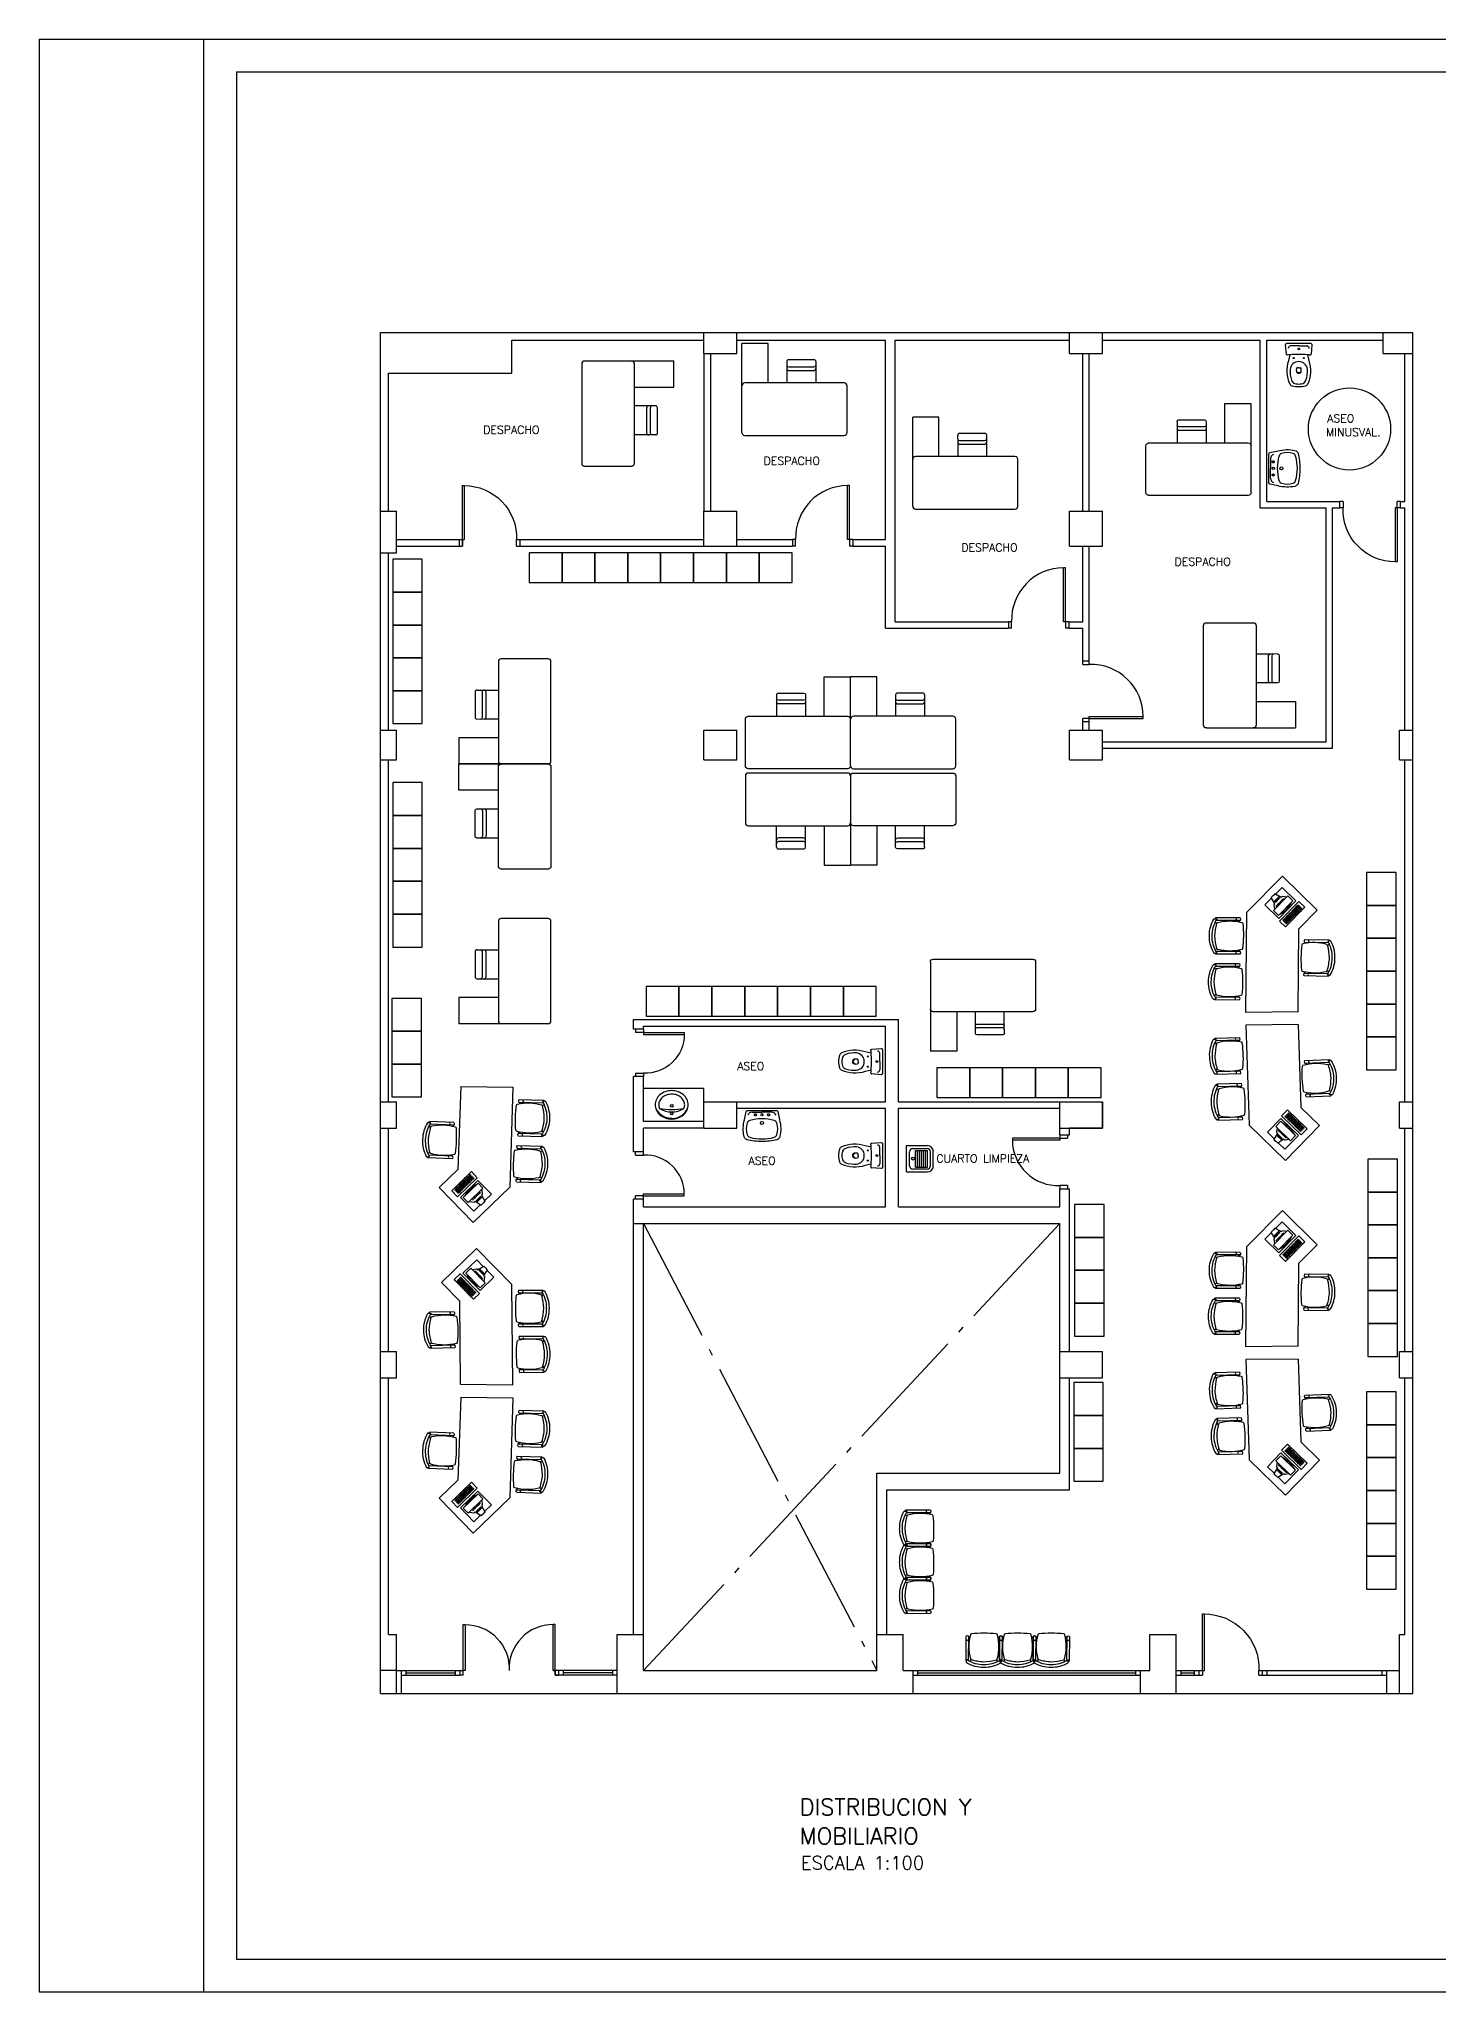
# Model space of a CAD drawing. Extents: x 131 to 495, y 66 to 228.
# Drawn here: x 199.62 to 220.91, y 98.08 to 127.78 of the extents above; entities that cross this region are included whole.
import ezdxf

# ---------------------------------------------------------------- set-up
doc = ezdxf.new("R2010")
doc.units = 0
doc.linetypes.add('ACAD_ISO04W100', pattern=[30.5, 24, -3, 0.5, -3])
doc.linetypes.add('PUNTOS', pattern=[0.25, 0, -0.25])
doc.layers.get('0').update_dxf_attribs({"linetype": 'CONTINUOUS'})
for name, color, linetype in [('2', 7, 'CONTINUOUS'), ('FORMATO', 7, 'CONTINUOUS'), ('MOB', 4, 'CONTINUOUS'), ('MOBI', 4, 'CONTINUOUS'), ('MOBILIARIO', 4, 'CONTINUOUS'), ('PLANTA', 5, 'CONTINUOUS'), ('SAN', 7, 'CONTINUOUS'), ('TEXTO', 3, 'CONTINUOUS')]:
    doc.layers.add(name, color=color, linetype=linetype)
doc.styles.add('ROMANS', font='romans')

# ---------------------------------------------------------------- blocks, each defined once
blk = doc.blocks.new('MESA1')
at = {"layer": 'MOBI', "linetype": 'BYBLOCK'}
for p, q in [((-0.475, 1.081), (-0.475, 0.369)), ((1.081, 1.125), (-0.431, 1.125)), ((1.125, 1.081), (1.125, -0.275)), ((-0.431, 0.325), (1.081, 0.325)), ((0.001, 0.105), (0.001, 0.325)), ((0.44, 0.105), (0.44, 0.325)), ((0.725, 0.325), (0.725, -0.275)), ((0, 0), (0.001, 0.105)), ((0.413, 0.083), (0.028, 0.083)), ((0.407, 0.138), (0.034, 0.138)), ((0.441, 0), (0.44, 0.105)), ((0.025, -0.027), (0.413, -0.027)), ((0.725, -0.275), (1.125, -0.275))]:
    blk.add_line(p, q, dxfattribs=at)
for centre, radius, start, end in [((-0.431, 1.081), 0.044, 90, 180), ((1.081, 1.081), 0.044, 360, 90), ((-0.431, 0.369), 0.044, 180, 270), ((1.081, 0.369), 0.044, 270, 0), ((0.034, 0.105), 0.033, 90, 179.4747), ((0.028, 0.055), 0.0275, 90.0433, 180.0433), ((0.407, 0.105), 0.033, 0.5686, 90), ((0.413, 0.055), 0.0275, 0, 90), ((0.413, 0), 0.0275, 270, 0), ((0.027, 0), 0.0275, 180.0433, 270.0433)]:
    blk.add_arc(centre, radius, start, end, dxfattribs=at)
blk = doc.blocks.new('012311')
for p, q in [((-0.2, 0), (0.2, 0)), ((-0.2, 0), (-0.2, -0.317)), ((0.2, 0), (0.2, -0.317)), ((-0.155, -0.095), (-0.155, -0.312)), ((-0.126, -0.136), (-0.126, -0.316)), ((-0.126, -0.136), (0.124, -0.136)), ((-0.126, -0.166), (0.124, -0.166)), ((-0.126, -0.196), (0.124, -0.196)), ((-0.126, -0.226), (0.124, -0.226)), ((-0.126, -0.256), (0.124, -0.256)), ((-0.126, -0.286), (0.124, -0.286)), ((-0.105, -0.045), (0.105, -0.045)), ((0.124, -0.136), (0.124, -0.316)), ((0.155, -0.095), (0.155, -0.312)), ((-0.126, -0.316), (0.124, -0.316)), ((-0.11, -0.407), (0.11, -0.407)), ((-0.105, -0.362), (0.105, -0.362))]:
    blk.add_line(p, q)
blk.add_circle((0.003, -0.098), 0.0213)
for centre, radius, start, end in [((-0.105, -0.095), 0.0501, 90, 180), ((0.105, -0.095), 0.0501, 0, 90), ((-0.11, -0.317), 0.0902, 180, 270), ((-0.105, -0.312), 0.0501, 180, 270), ((0.105, -0.312), 0.0501, 270, 0), ((0.11, -0.317), 0.0902, 270, 0)]:
    blk.add_arc(centre, radius, start, end)
blk = doc.blocks.new('012114')
for p, q in [((0, -0.041), (-0.126, -0.041)), ((0, -0.041), (0.126, -0.041)), ((0, -0.372), (-0.025, -0.372)), ((0, -0.372), (0.025, -0.372))]:
    blk.add_line(p, q)
blk.add_lwpolyline([(0.17, -0.179, 0.006856), (0.131, -0.175), (0.152, -0.264, -0.190618), (0.133, -0.625, -0.225225), (0.1, -0.652, -0.063558), (0, -0.665, -0.063558), (-0.1, -0.652, -0.225225), (-0.133, -0.625, -0.190618), (-0.152, -0.264), (-0.131, -0.175, 0.006856), (-0.17, -0.179, -0.425204), (-0.187, -0.165), (-0.2, -0.024, -0.440217), (-0.179, 0), (0, 0), (0.179, 0, -0.440217), (0.2, -0.024), (0.187, -0.165)], format="xyb")
for centre, radius in [((-0.078, -0.225), 0.008), ((0, -0.087), 0.0125), ((0.078, -0.225), 0.008)]:
    blk.add_circle(centre, radius)
for centre, radius, start, end in [((-0.122, -0.078), 0.0372, 96.0407, 181.7016), ((0, -0.412), 0.133, 6.8934, 173.1066), ((0, -1.582), 1.413, 90, 95.3323), ((0, -1.582), 1.413, 84.6677, 90), ((0.122, -0.078), 0.0372, 358.2984, 83.9593), ((0.172, -0.164), 0.015, 263.0963, 355.2379), ((0.314, -0.419), 0.447, 176.9791, 198.8669), ((-0.033, -0.538), 0.08, 198.8669, 263.0722), ((0.087, -0.406), 0.125, 168.5881, 191.4119), ((0, -0.408), 0.0386, 195.7788, 344.2212), ((-0.025, -0.382), 0.01, 90, 180), ((0, -0.422), 0.0366, 195.2314, 344.7686), ((0.025, -0.382), 0.01, 0, 90), ((-0.087, -0.406), 0.125, 348.5881, 11.4119), ((0.033, -0.538), 0.08, 276.9278, 341.1331), ((-0.314, -0.419), 0.447, 341.1331, 3.0209), ((0, -0.268), 0.352, 263.0722, 270), ((0, -0.268), 0.352, 270, 276.9278)]:
    blk.add_arc(centre, radius, start, end)
blk = doc.blocks.new('SILLA')
for p, q in [((-0.18, -0.046), (-0.182, -0.421)), ((-0.14, -0.046), (-0.142, -0.411)), ((0.331, -0.048), (0.329, -0.414)), ((0.371, -0.049), (0.369, -0.424)), ((-0.168, -0.421), (-0.182, -0.421)), ((-0.169, -0.439), (-0.168, -0.411)), ((0.355, -0.442), (0.355, -0.414)), ((0.355, -0.424), (0.369, -0.424))]:
    blk.add_line(p, q)
for centre, radius, start, end in [((0.083, -1.776), 1.778, 89.5959, 95.7756), ((0.087, -1.776), 1.778, 83.5471, 89.7268), ((-0.159, -0.076), 0.0371, 5.4954, 123.9079), ((-0.162, -0.126), 0.0203, 25.6878, 148.7833), ((0.596, -0.205), 0.73, 165.3137, 194.3743), ((-0.094, -0.024), 0.0175, 95.7699, 165.3079), ((0.285, -0.027), 0.0175, 14.0092, 83.5472), ((-0.406, -0.199), 0.73, 344.9484, 14.009), ((0.35, -0.08), 0.0371, 55.4127, 173.8274), ((0.352, -0.129), 0.0203, 30.5477, 153.6432), ((-0.16, -0.439), 0.00873, 179.6614, 239.8141), ((-0.16, -0.411), 0.00873, 58.1054, 179.6613), ((0.089, -0.011), 0.504, 239.814, 270.4084), ((0.091, -0.008), 0.466, 238.1059, 270.2336), ((-0.095, -0.382), 0.0175, 194.3816, 253.7482), ((-0.088, -0.424), 0.0238, 104.2486, 188.3008), ((0.134, 0.404), 0.836, 253.7414, 267.1817), ((0.062, 0.404), 0.836, 272.141, 285.5814), ((0.1, -0.008), 0.466, 269.0891, 301.2168), ((0.102, -0.011), 0.504, 268.9143, 299.5088), ((0.275, -0.426), 0.0238, 351.018, 75.0702), ((0.282, -0.384), 0.0175, 285.5815, 344.9481), ((0.346, -0.414), 0.00873, 359.6614, 121.2172), ((0.346, -0.442), 0.00873, 299.5087, 359.6614)]:
    blk.add_arc(centre, radius, start, end)
blk = doc.blocks.new('MP1')
for p, q in [((-1.869, -0.315), (-0.772, 0.743)), ((-0.772, 0.743), (0, 0.743)), ((-0.498, 0.625), (-0.498, 0.332)), ((-0.355, 0.625), (-0.498, 0.625)), ((-0.379, 0.529), (-0.353, 0.635)), ((-0.353, 0.635), (-0.312, 0.635)), ((-0.272, 0.635), (-0.313, 0.635)), ((-0.246, 0.529), (-0.272, 0.635)), ((-0.127, 0.625), (-0.27, 0.625)), ((-0.127, 0.332), (-0.127, 0.625)), ((0, 0.743), (0, 0)), ((-0.498, 0.332), (-0.127, 0.332)), ((-0.156, 0.472), (-0.469, 0.472)), ((-0.469, 0.472), (-0.469, 0.365)), ((-0.469, 0.365), (-0.156, 0.365)), ((-0.443, 0.472), (-0.399, 0.529)), ((-0.399, 0.529), (-0.379, 0.529)), ((-0.394, 0.482), (-0.394, 0.497)), ((-0.386, 0.482), (-0.386, 0.497)), ((-0.378, 0.482), (-0.378, 0.497)), ((-0.37, 0.482), (-0.37, 0.497)), ((-0.363, 0.559), (-0.263, 0.559)), ((-0.363, 0.551), (-0.263, 0.551)), ((-0.363, 0.544), (-0.263, 0.544)), ((-0.363, 0.536), (-0.263, 0.536)), ((-0.362, 0.482), (-0.362, 0.497)), ((-0.354, 0.482), (-0.354, 0.497)), ((-0.346, 0.482), (-0.346, 0.497)), ((-0.338, 0.482), (-0.338, 0.497)), ((-0.33, 0.482), (-0.33, 0.497)), ((-0.322, 0.482), (-0.322, 0.497)), ((-0.314, 0.482), (-0.314, 0.497)), ((-0.306, 0.482), (-0.306, 0.497)), ((-0.299, 0.482), (-0.299, 0.497)), ((-0.291, 0.482), (-0.291, 0.497)), ((-0.283, 0.482), (-0.283, 0.497)), ((-0.275, 0.482), (-0.275, 0.497)), ((-0.267, 0.482), (-0.267, 0.497)), ((-0.259, 0.482), (-0.259, 0.497)), ((-0.251, 0.482), (-0.251, 0.497)), ((-0.226, 0.529), (-0.246, 0.529)), ((-0.243, 0.482), (-0.243, 0.497)), ((-0.235, 0.482), (-0.235, 0.497)), ((-0.182, 0.472), (-0.226, 0.529)), ((-0.156, 0.365), (-0.156, 0.472)), ((-1.304, -0.875), (-0.396, 0)), ((-0.52, 0.296), (-0.101, 0.296)), ((-0.52, 0.168), (-0.52, 0.296)), ((-0.101, 0.168), (-0.52, 0.168)), ((-0.486, 0.168), (-0.5, 0.168)), ((-0.475, 0.266), (-0.46, 0.266)), ((-0.475, 0.254), (-0.475, 0.266)), ((-0.46, 0.254), (-0.475, 0.254)), ((-0.475, 0.244), (-0.46, 0.244)), ((-0.475, 0.232), (-0.475, 0.244)), ((-0.46, 0.232), (-0.475, 0.232)), ((-0.475, 0.222), (-0.46, 0.222)), ((-0.475, 0.21), (-0.475, 0.222)), ((-0.46, 0.21), (-0.475, 0.21)), ((-0.475, 0.2), (-0.46, 0.2)), ((-0.475, 0.188), (-0.475, 0.2)), ((-0.46, 0.188), (-0.475, 0.188)), ((-0.451, 0.168), (-0.466, 0.168)), ((-0.46, 0.266), (-0.46, 0.254)), ((-0.46, 0.244), (-0.46, 0.232)), ((-0.46, 0.222), (-0.46, 0.21)), ((-0.46, 0.2), (-0.46, 0.188)), ((-0.451, 0.254), (-0.451, 0.266)), ((-0.451, 0.266), (-0.436, 0.266)), ((-0.436, 0.254), (-0.451, 0.254)), ((-0.451, 0.232), (-0.451, 0.244)), ((-0.451, 0.244), (-0.436, 0.244)), ((-0.436, 0.232), (-0.451, 0.232)), ((-0.451, 0.21), (-0.451, 0.222)), ((-0.451, 0.222), (-0.436, 0.222)), ((-0.436, 0.21), (-0.451, 0.21)), ((-0.451, 0.188), (-0.451, 0.2)), ((-0.451, 0.2), (-0.436, 0.2)), ((-0.436, 0.188), (-0.451, 0.188)), ((-0.436, 0.266), (-0.436, 0.254)), ((-0.436, 0.244), (-0.436, 0.232)), ((-0.436, 0.222), (-0.436, 0.21)), ((-0.436, 0.2), (-0.436, 0.188)), ((-0.416, 0.168), (-0.431, 0.168)), ((-0.426, 0.266), (-0.412, 0.266)), ((-0.426, 0.254), (-0.426, 0.266)), ((-0.412, 0.254), (-0.426, 0.254)), ((-0.426, 0.244), (-0.412, 0.244)), ((-0.426, 0.232), (-0.426, 0.244)), ((-0.412, 0.232), (-0.426, 0.232)), ((-0.426, 0.222), (-0.412, 0.222)), ((-0.426, 0.21), (-0.426, 0.222)), ((-0.412, 0.21), (-0.426, 0.21)), ((-0.426, 0.2), (-0.412, 0.2)), ((-0.426, 0.188), (-0.426, 0.2)), ((-0.412, 0.188), (-0.426, 0.188)), ((-0.412, 0.266), (-0.412, 0.254)), ((-0.412, 0.244), (-0.412, 0.232)), ((-0.412, 0.222), (-0.412, 0.21)), ((-0.412, 0.2), (-0.412, 0.188)), ((-0.402, 0.254), (-0.402, 0.266)), ((-0.402, 0.266), (-0.387, 0.266)), ((-0.387, 0.254), (-0.402, 0.254)), ((-0.402, 0.232), (-0.402, 0.244)), ((-0.402, 0.244), (-0.387, 0.244)), ((-0.387, 0.232), (-0.402, 0.232)), ((-0.402, 0.21), (-0.402, 0.222)), ((-0.402, 0.222), (-0.387, 0.222)), ((-0.387, 0.21), (-0.402, 0.21)), ((-0.402, 0.188), (-0.402, 0.2)), ((-0.402, 0.2), (-0.387, 0.2)), ((-0.387, 0.188), (-0.402, 0.188)), ((-0.381, 0.168), (-0.396, 0.168)), ((0, 0), (-0.396, 0)), ((-0.387, 0.266), (-0.387, 0.254)), ((-0.387, 0.244), (-0.387, 0.232)), ((-0.387, 0.222), (-0.387, 0.21)), ((-0.387, 0.2), (-0.387, 0.188)), ((-0.378, 0.254), (-0.378, 0.266)), ((-0.378, 0.266), (-0.363, 0.266)), ((-0.363, 0.254), (-0.378, 0.254)), ((-0.378, 0.232), (-0.378, 0.244)), ((-0.378, 0.244), (-0.363, 0.244)), ((-0.363, 0.232), (-0.378, 0.232)), ((-0.378, 0.21), (-0.378, 0.222)), ((-0.378, 0.222), (-0.363, 0.222)), ((-0.363, 0.21), (-0.378, 0.21)), ((-0.378, 0.188), (-0.378, 0.2)), ((-0.378, 0.2), (-0.363, 0.2)), ((-0.363, 0.188), (-0.378, 0.188)), ((-0.363, 0.266), (-0.363, 0.254)), ((-0.363, 0.244), (-0.363, 0.232)), ((-0.363, 0.222), (-0.363, 0.21)), ((-0.363, 0.2), (-0.363, 0.188)), ((-0.347, 0.168), (-0.361, 0.168)), ((-0.354, 0.254), (-0.354, 0.266)), ((-0.354, 0.266), (-0.339, 0.266)), ((-0.339, 0.254), (-0.354, 0.254)), ((-0.354, 0.232), (-0.354, 0.244)), ((-0.354, 0.244), (-0.339, 0.244)), ((-0.339, 0.232), (-0.354, 0.232)), ((-0.354, 0.21), (-0.354, 0.222)), ((-0.354, 0.222), (-0.339, 0.222)), ((-0.339, 0.21), (-0.354, 0.21)), ((-0.354, 0.188), (-0.354, 0.2)), ((-0.354, 0.2), (-0.339, 0.2)), ((-0.339, 0.188), (-0.354, 0.188)), ((-0.339, 0.266), (-0.339, 0.254)), ((-0.339, 0.244), (-0.339, 0.232)), ((-0.339, 0.222), (-0.339, 0.21)), ((-0.339, 0.2), (-0.339, 0.188)), ((-0.329, 0.254), (-0.329, 0.266)), ((-0.329, 0.266), (-0.315, 0.266)), ((-0.315, 0.254), (-0.329, 0.254)), ((-0.329, 0.232), (-0.329, 0.244)), ((-0.329, 0.244), (-0.315, 0.244)), ((-0.315, 0.232), (-0.329, 0.232)), ((-0.329, 0.21), (-0.329, 0.222)), ((-0.329, 0.222), (-0.315, 0.222)), ((-0.315, 0.21), (-0.329, 0.21)), ((-0.329, 0.188), (-0.329, 0.2)), ((-0.329, 0.2), (-0.315, 0.2)), ((-0.315, 0.188), (-0.329, 0.188)), ((-0.312, 0.168), (-0.327, 0.168)), ((-0.315, 0.266), (-0.315, 0.254)), ((-0.315, 0.244), (-0.315, 0.232)), ((-0.315, 0.222), (-0.315, 0.21)), ((-0.315, 0.2), (-0.315, 0.188)), ((-0.305, 0.254), (-0.305, 0.266)), ((-0.305, 0.266), (-0.291, 0.266)), ((-0.291, 0.254), (-0.305, 0.254)), ((-0.305, 0.232), (-0.305, 0.244)), ((-0.305, 0.244), (-0.291, 0.244)), ((-0.291, 0.232), (-0.305, 0.232)), ((-0.305, 0.21), (-0.305, 0.222)), ((-0.305, 0.222), (-0.291, 0.222)), ((-0.291, 0.21), (-0.305, 0.21)), ((-0.305, 0.188), (-0.305, 0.2)), ((-0.305, 0.2), (-0.291, 0.2)), ((-0.291, 0.188), (-0.305, 0.188)), ((-0.277, 0.168), (-0.292, 0.168)), ((-0.291, 0.266), (-0.291, 0.254)), ((-0.291, 0.244), (-0.291, 0.232)), ((-0.291, 0.222), (-0.291, 0.21)), ((-0.291, 0.2), (-0.291, 0.188)), ((-0.281, 0.266), (-0.266, 0.266)), ((-0.281, 0.254), (-0.281, 0.266)), ((-0.266, 0.254), (-0.281, 0.254)), ((-0.281, 0.244), (-0.266, 0.244)), ((-0.281, 0.232), (-0.281, 0.244)), ((-0.266, 0.232), (-0.281, 0.232)), ((-0.281, 0.222), (-0.266, 0.222)), ((-0.281, 0.21), (-0.281, 0.222)), ((-0.266, 0.21), (-0.281, 0.21)), ((-0.281, 0.2), (-0.266, 0.2)), ((-0.281, 0.188), (-0.281, 0.2)), ((-0.266, 0.188), (-0.281, 0.188)), ((-0.266, 0.266), (-0.266, 0.254)), ((-0.266, 0.244), (-0.266, 0.232)), ((-0.266, 0.222), (-0.266, 0.21)), ((-0.266, 0.2), (-0.266, 0.188)), ((-0.257, 0.254), (-0.257, 0.266)), ((-0.257, 0.266), (-0.242, 0.266)), ((-0.242, 0.254), (-0.257, 0.254)), ((-0.257, 0.232), (-0.257, 0.244)), ((-0.257, 0.244), (-0.242, 0.244)), ((-0.242, 0.232), (-0.257, 0.232)), ((-0.257, 0.21), (-0.257, 0.222)), ((-0.257, 0.222), (-0.242, 0.222)), ((-0.242, 0.21), (-0.257, 0.21)), ((-0.257, 0.188), (-0.257, 0.2)), ((-0.257, 0.2), (-0.242, 0.2)), ((-0.242, 0.188), (-0.257, 0.188)), ((-0.242, 0.168), (-0.257, 0.168)), ((-0.242, 0.266), (-0.242, 0.254)), ((-0.242, 0.244), (-0.242, 0.232)), ((-0.242, 0.222), (-0.242, 0.21)), ((-0.242, 0.2), (-0.242, 0.188)), ((-0.233, 0.254), (-0.233, 0.266)), ((-0.233, 0.266), (-0.218, 0.266)), ((-0.218, 0.254), (-0.233, 0.254)), ((-0.233, 0.232), (-0.233, 0.244)), ((-0.233, 0.244), (-0.218, 0.244)), ((-0.218, 0.232), (-0.233, 0.232)), ((-0.233, 0.21), (-0.233, 0.222)), ((-0.233, 0.222), (-0.218, 0.222)), ((-0.218, 0.21), (-0.233, 0.21)), ((-0.233, 0.188), (-0.233, 0.2)), ((-0.233, 0.2), (-0.218, 0.2)), ((-0.218, 0.188), (-0.233, 0.188)), ((-0.208, 0.168), (-0.222, 0.168)), ((-0.218, 0.266), (-0.218, 0.254)), ((-0.218, 0.244), (-0.218, 0.232)), ((-0.218, 0.222), (-0.218, 0.21)), ((-0.218, 0.2), (-0.218, 0.188)), ((-0.208, 0.266), (-0.194, 0.266)), ((-0.208, 0.254), (-0.208, 0.266)), ((-0.194, 0.254), (-0.208, 0.254)), ((-0.208, 0.244), (-0.194, 0.244)), ((-0.208, 0.232), (-0.208, 0.244)), ((-0.194, 0.232), (-0.208, 0.232)), ((-0.208, 0.222), (-0.194, 0.222)), ((-0.208, 0.21), (-0.208, 0.222)), ((-0.194, 0.21), (-0.208, 0.21)), ((-0.208, 0.2), (-0.194, 0.2)), ((-0.208, 0.188), (-0.208, 0.2)), ((-0.194, 0.188), (-0.208, 0.188)), ((-0.194, 0.266), (-0.194, 0.254)), ((-0.194, 0.244), (-0.194, 0.232)), ((-0.194, 0.222), (-0.194, 0.21)), ((-0.194, 0.2), (-0.194, 0.188)), ((-0.173, 0.168), (-0.188, 0.168)), ((-0.184, 0.254), (-0.184, 0.266)), ((-0.184, 0.266), (-0.169, 0.266)), ((-0.169, 0.254), (-0.184, 0.254)), ((-0.184, 0.232), (-0.184, 0.244)), ((-0.184, 0.244), (-0.169, 0.244)), ((-0.169, 0.232), (-0.184, 0.232)), ((-0.184, 0.21), (-0.184, 0.222)), ((-0.184, 0.222), (-0.169, 0.222)), ((-0.169, 0.21), (-0.184, 0.21)), ((-0.184, 0.188), (-0.184, 0.2)), ((-0.184, 0.2), (-0.169, 0.2)), ((-0.169, 0.188), (-0.184, 0.188)), ((-0.169, 0.266), (-0.169, 0.254)), ((-0.169, 0.244), (-0.169, 0.232)), ((-0.169, 0.222), (-0.169, 0.21)), ((-0.169, 0.2), (-0.169, 0.188)), ((-0.16, 0.254), (-0.16, 0.266)), ((-0.16, 0.266), (-0.145, 0.266)), ((-0.145, 0.254), (-0.16, 0.254)), ((-0.16, 0.232), (-0.16, 0.244)), ((-0.16, 0.244), (-0.145, 0.244)), ((-0.145, 0.232), (-0.16, 0.232)), ((-0.16, 0.21), (-0.16, 0.222)), ((-0.16, 0.222), (-0.145, 0.222)), ((-0.145, 0.21), (-0.16, 0.21)), ((-0.16, 0.188), (-0.16, 0.2)), ((-0.16, 0.2), (-0.145, 0.2)), ((-0.145, 0.188), (-0.16, 0.188)), ((-0.138, 0.168), (-0.153, 0.168)), ((-0.145, 0.266), (-0.145, 0.254)), ((-0.145, 0.244), (-0.145, 0.232)), ((-0.145, 0.222), (-0.145, 0.21)), ((-0.145, 0.2), (-0.145, 0.188)), ((-0.104, 0.168), (-0.118, 0.168)), ((-0.104, 0.185), (-0.104, 0.173)), ((-0.101, 0.296), (-0.101, 0.168)), ((-1.304, -0.875), (-1.869, -0.315))]:
    blk.add_line(p, q)
blk.add_arc((-0.314, 0.792), 0.448, 252.5476, 287.6988)
at = {"xscale": -1, "rotation": 223.9614049171951}
for p in [(-1.137, 0.461), (-1.643, -0.02)]:
    blk.add_blockref('SILLA', p, dxfattribs=at)
at = {"rotation": 43.96140491719478}
blk.add_blockref('SILLA', (-0.752, -0.395), dxfattribs=at)
blk = doc.blocks.new('MESAS')
at = {"layer": 'MOB', "rotation": 90}
blk.add_blockref('MP1', (0.743, 0), dxfattribs=at)
blk = doc.blocks.new('SILLAS')
at = {"layer": 'MOB'}
for p in [(-1.395, 0.049), (-0.883, 0.049), (-0.371, 0.049)]:
    blk.add_blockref('SILLA', p, dxfattribs=at)
blk = doc.blocks.new('012314')
blk.add_lwpolyline([(-0.28, -0.24, 0.113017), (-0.259, -0.33, 0.103369), (-0.198, -0.41, 0.092126), (-0.109, -0.461, 0.085497), (0, -0.48, 0.085497), (0.109, -0.461, 0.092126), (0.198, -0.41, 0.103369), (0.259, -0.33, 0.113017), (0.28, -0.24, 0.113017), (0.259, -0.15, 0.103369), (0.198, -0.07, 0.092126), (0.109, -0.019, 0.085497), (0, 0, 0.085497), (-0.109, -0.019, 0.092126), (-0.198, -0.07, 0.103369), (-0.259, -0.15, 0.113017)], format="xyb", close=True)
for points in [[(-0.22, -0.24, 0.113017), (-0.205, -0.304, 0.103369), (-0.159, -0.364, 0.092126), (-0.089, -0.405, 0.085497), (0, -0.42, 0.085497), (0.089, -0.405, 0.092126), (0.159, -0.364, 0.103369), (0.205, -0.304, 0.113017), (0.22, -0.24, 0.105724), (0.207, -0.18, 0.103369)], [(-0.207, -0.18, 0.105724), (-0.22, -0.24, 0.113017)], [(0, -0.01, 0.085497), (-0.106, -0.028, 0.088222), (-0.188, -0.075, 0.098942)], [(0, -0.01, -0.085497), (0.106, -0.028, -0.088222), (0.188, -0.075, -0.098942)]]:
    blk.add_lwpolyline(points, format="xyb")
for centre, radius in [((0, -0.223), 0.0225), ((0, -0.09), 0.0175)]:
    blk.add_circle(centre, radius)
for centre, radius, start, end in [((-0.029, -0.276), 0.256, 128.4812, 167.4912), ((0, -0.508), 0.388, 57.6961, 122.3039), ((0, -1.187), 1.028, 78.3757, 101.6243), ((0.029, -0.276), 0.256, 12.5088, 51.5188)]:
    blk.add_arc(centre, radius, start, end)
blk = doc.blocks.new('012102')
for p in [(-0.148, -0.025), (0.148, -0.025)]:
    blk.add_line(p, (0, -0.025))
blk.add_lwpolyline([(0.221, 0, -0.356176), (0.241, -0.016), (0.266, -0.14, -0.119815), (0.273, -0.396, -0.294219), (0.228, -0.444, -0.064372), (0, -0.47, -0.064372), (-0.228, -0.444, -0.294219), (-0.273, -0.396, -0.119815), (-0.266, -0.14), (-0.241, -0.016, -0.356176), (-0.221, 0), (0, 0)], format="xyb", close=True)
at = {"linetype": 'PUNTOS'}
for centre in [(-0.1, -0.065), (0.1, -0.065)]:
    blk.add_circle(centre, 0.015, dxfattribs=at)
for centre, radius in [((0, -0.19), 0.023), ((0, -0.065), 0.0175)]:
    blk.add_circle(centre, radius)
for centre, radius, start, end in [((0.04, -0.279), 0.28, 161.6517, 198.3483), ((-0.169, -0.21), 0.06, 106.3491, 161.6517), ((-0.151, -0.092), 0.067, 87.0352, 159.0483), ((-0.007, -0.761), 0.634, 89.3416, 106.3491), ((0.007, -0.761), 0.634, 73.6509, 90.6584), ((0.151, -0.092), 0.067, 20.9517, 92.9648), ((0.169, -0.21), 0.06, 18.3483, 73.6509), ((-0.04, -0.279), 0.28, 341.6517, 18.3483), ((-0.169, -0.349), 0.06, 198.3483, 253.6509), ((-0.007, 0.202), 0.634, 253.6509, 270.6584), ((0.007, 0.202), 0.634, 269.3416, 286.3491), ((0.169, -0.349), 0.06, 286.3491, 341.6517)]:
    blk.add_arc(centre, radius, start, end)

msp = doc.modelspace()

# ---------------------------------------------------------------- linework, layer by layer
for p, q in [((205.131, 102.971), (206.024, 102.971)), ((205.131, 102.901), (206.024, 102.901)), ((205.201, 102.971), (205.201, 102.901)), ((205.201, 102.936), (205.954, 102.936)), ((205.954, 102.971), (205.954, 102.901)), ((206.024, 102.971), (206.024, 102.901)), ((206.074, 102.901), (206.024, 102.901)), ((206.074, 102.901), (206.074, 102.971)), ((207.474, 102.901), (207.474, 102.971)), ((207.474, 102.901), (207.524, 102.901)), ((208.417, 102.971), (207.524, 102.971)), ((207.524, 102.971), (207.524, 102.901)), ((208.417, 102.901), (207.524, 102.901)), ((207.594, 102.971), (207.594, 102.901)), ((208.347, 102.936), (207.594, 102.936)), ((208.347, 102.971), (208.347, 102.901)), ((212.912, 102.971), (216.372, 102.971)), ((212.912, 102.901), (216.372, 102.901)), ((212.982, 102.971), (212.982, 102.901)), ((212.982, 102.936), (216.302, 102.936)), ((216.302, 102.971), (216.302, 102.901)), ((216.917, 102.971), (217.267, 102.971)), ((216.917, 102.971), (217.267, 102.971)), ((216.917, 102.901), (217.267, 102.901)), ((216.987, 102.971), (216.987, 102.901)), ((216.987, 102.936), (217.197, 102.936)), ((217.197, 102.901), (217.197, 102.971)), ((217.267, 102.901), (217.267, 102.971)), ((217.267, 102.901), (217.267, 102.901)), ((218.227, 102.971), (218.227, 102.901)), ((218.227, 102.971), (220.117, 102.971)), ((218.227, 102.901), (220.117, 102.901)), ((218.297, 102.971), (218.297, 102.901)), ((220.047, 102.971), (220.047, 102.901)), ((205.131, 102.621), (208.417, 102.621)), ((212.912, 102.621), (216.372, 102.621)), ((216.917, 102.621), (220.117, 102.621))]:
    msp.add_line(p, q)
at = {"layer": '2'}
for p, q in [((206.095, 120.171), (206.095, 120.991)), ((211.921, 120.171), (211.921, 120.991)), ((219.458, 120.751), (219.408, 120.751)), ((219.458, 120.751), (219.458, 120.651)), ((220.248, 120.651), (220.248, 119.831)), ((220.278, 120.651), (220.248, 120.651)), ((220.328, 120.751), (220.278, 120.751)), ((220.278, 120.651), (220.278, 120.751)), ((206.015, 120.071), (206.065, 120.071)), ((206.065, 120.171), (206.095, 120.171)), ((206.065, 120.171), (206.065, 120.071)), ((206.885, 120.071), (206.885, 120.171)), ((206.885, 120.071), (206.935, 120.071)), ((211.081, 120.171), (211.081, 120.071)), ((211.131, 120.071), (211.081, 120.071)), ((211.131, 120.071), (211.131, 120.171)), ((211.951, 120.171), (211.921, 120.171)), ((211.951, 120.171), (211.951, 120.071)), ((212.001, 120.071), (211.951, 120.071)), ((212.001, 120.171), (212.001, 120.071)), ((215.206, 118.921), (215.206, 119.741)), ((214.416, 118.821), (214.366, 118.821)), ((214.416, 118.821), (214.416, 118.921)), ((215.236, 118.921), (215.206, 118.921)), ((215.236, 118.921), (215.236, 118.821)), ((215.286, 118.821), (215.236, 118.821)), ((215.497, 118.27), (215.497, 118.32)), ((215.497, 118.27), (215.597, 118.27)), ((215.497, 117.4), (215.497, 117.45)), ((215.597, 117.45), (215.497, 117.45)), ((215.597, 117.48), (216.417, 117.48)), ((215.597, 117.45), (215.597, 117.48)), ((208.697, 112.725), (208.697, 112.675)), ((208.817, 112.675), (208.697, 112.675)), ((208.817, 112.675), (208.817, 112.645)), ((208.817, 112.645), (209.437, 112.645)), ((208.697, 112.055), (208.697, 112.005)), ((208.697, 112.055), (208.817, 112.055)), ((215.267, 111.117), (215.267, 111.067)), ((208.697, 110.809), (208.697, 110.859)), ((208.697, 110.809), (208.817, 110.809)), ((215.147, 111.037), (214.427, 111.037)), ((215.147, 111.067), (215.147, 111.037)), ((215.147, 111.067), (215.267, 111.067)), ((208.697, 110.139), (208.697, 110.189)), ((208.817, 110.189), (208.697, 110.189)), ((208.817, 110.219), (209.437, 110.219)), ((208.817, 110.189), (208.817, 110.219)), ((215.267, 110.347), (215.147, 110.347)), ((215.267, 110.347), (215.267, 110.297)), ((206.104, 103.671), (206.104, 102.971)), ((207.444, 102.971), (207.444, 103.671)), ((217.347, 102.971), (217.347, 103.831)), ((206.104, 102.971), (206.074, 102.971)), ((207.444, 102.971), (207.474, 102.971)), ((207.474, 102.971), (207.444, 102.971)), ((207.474, 102.971), (207.474, 102.901)), ((207.524, 102.901), (207.474, 102.901)), ((217.267, 102.901), (217.317, 102.901)), ((217.317, 102.971), (217.347, 102.971)), ((217.317, 102.971), (217.317, 102.901)), ((218.177, 102.901), (218.177, 102.971)), ((218.177, 102.901), (218.227, 102.901))]:
    msp.add_line(p, q, dxfattribs=at)
for points in [[(206.015, 120.171), (206.065, 120.171), (206.065, 120.991), (206.095, 120.991, -0.42517), (206.885, 120.171), (206.935, 120.171)], [(212.001, 120.171), (211.951, 120.171), (211.951, 120.991), (211.921, 120.991, 0.42517), (211.131, 120.171), (211.081, 120.171)], [(220.328, 120.651), (220.278, 120.651), (220.278, 119.831), (220.248, 119.831, -0.42517), (219.458, 120.651), (219.408, 120.651)], [(215.286, 118.921), (215.236, 118.921), (215.236, 119.741), (215.206, 119.741, 0.42517), (214.416, 118.921), (214.366, 118.921)], [(215.597, 117.4), (215.597, 117.45), (216.417, 117.45), (216.417, 117.48, 0.42517), (215.597, 118.27), (215.597, 118.32)], [(208.817, 112.725), (208.817, 112.675), (209.437, 112.675), (209.437, 112.645, -0.42881), (208.817, 112.055), (208.817, 112.005)], [(215.147, 111.117), (215.147, 111.067), (214.427, 111.067), (214.427, 111.037, 0.426731), (215.147, 110.347), (215.147, 110.297)], [(208.817, 110.139), (208.817, 110.189), (209.437, 110.189), (209.437, 110.219, 0.42881), (208.817, 110.809), (208.817, 110.859)], [(206.024, 102.971), (206.074, 102.971), (206.074, 103.671), (206.104, 103.671, -0.427098), (206.774, 102.971)], [(207.524, 102.971), (207.474, 102.971), (207.474, 103.671), (207.444, 103.671, 0.427098), (206.774, 102.971)], [(217.267, 102.971), (217.317, 102.971), (217.317, 103.831), (217.347, 103.831, -0.42465), (218.177, 102.971), (218.227, 102.971)]]:
    msp.add_lwpolyline(points, format="xyb", dxfattribs=at)
msp.add_circle((219.554, 121.853), 0.625, dxfattribs=at)
at = {"layer": 'FORMATO', "color": 4}
for p, q in [((199.625, 127.782), (265.731, 127.782)), ((199.625, 127.782), (199.625, 98.082)), ((202.125, 127.782), (202.125, 98.082)), ((199.625, 98.082), (265.731, 98.082))]:
    msp.add_line(p, q, dxfattribs=at)
at = {"layer": 'FORMATO', "color": 6}
for p, q in [((202.625, 127.282), (202.625, 98.582)), ((202.625, 127.282), (265.231, 127.282)), ((202.625, 98.582), (265.231, 98.582))]:
    msp.add_line(p, q, dxfattribs=at)
at = {"layer": 'MOBILIARIO'}
for points in [[(205.003, 119.371), (205.453, 119.371), (205.453, 119.871), (205.003, 119.871)], [(207.578, 119.517), (207.578, 119.967), (207.078, 119.967), (207.078, 119.517)], [(208.078, 119.517), (208.078, 119.967), (207.578, 119.967), (207.578, 119.517)], [(208.078, 119.517), (208.078, 119.967), (207.578, 119.967), (207.578, 119.517)], [(208.578, 119.517), (208.578, 119.967), (208.078, 119.967), (208.078, 119.517)], [(209.078, 119.517), (209.078, 119.967), (208.578, 119.967), (208.578, 119.517)], [(209.578, 119.517), (209.578, 119.967), (209.078, 119.967), (209.078, 119.517)], [(209.578, 119.517), (209.578, 119.967), (209.078, 119.967), (209.078, 119.517)], [(210.078, 119.517), (210.078, 119.967), (209.578, 119.967), (209.578, 119.517)], [(210.578, 119.517), (210.578, 119.967), (210.078, 119.967), (210.078, 119.517)], [(211.078, 119.517), (211.078, 119.967), (210.578, 119.967), (210.578, 119.517)], [(205.003, 118.871), (205.453, 118.871), (205.453, 119.371), (205.003, 119.371)], [(205.003, 118.871), (205.453, 118.871), (205.453, 119.371), (205.003, 119.371)], [(205.003, 118.371), (205.453, 118.371), (205.453, 118.871), (205.003, 118.871)], [(205.003, 117.871), (205.453, 117.871), (205.453, 118.371), (205.003, 118.371)], [(205.003, 117.371), (205.453, 117.371), (205.453, 117.871), (205.003, 117.871)], [(205.003, 117.371), (205.453, 117.371), (205.453, 117.871), (205.003, 117.871)], [(205.003, 115.974), (205.453, 115.974), (205.453, 116.474), (205.003, 116.474)], [(205.003, 115.474), (205.453, 115.474), (205.453, 115.974), (205.003, 115.974)], [(205.003, 115.474), (205.453, 115.474), (205.453, 115.974), (205.003, 115.974)], [(205.003, 114.974), (205.453, 114.974), (205.453, 115.474), (205.003, 115.474)], [(205.003, 114.474), (205.453, 114.474), (205.453, 114.974), (205.003, 114.974)], [(219.813, 114.606), (220.263, 114.606), (220.263, 115.106), (219.813, 115.106)], [(205.003, 113.974), (205.453, 113.974), (205.453, 114.474), (205.003, 114.474)], [(205.003, 113.974), (205.453, 113.974), (205.453, 114.474), (205.003, 114.474)], [(219.813, 114.106), (220.263, 114.106), (220.263, 114.606), (219.813, 114.606)], [(219.813, 114.106), (220.263, 114.106), (220.263, 114.606), (219.813, 114.606)], [(219.813, 113.606), (220.263, 113.606), (220.263, 114.106), (219.813, 114.106)], [(219.813, 113.106), (220.263, 113.106), (220.263, 113.606), (219.813, 113.606)], [(204.99, 112.693), (205.44, 112.693), (205.44, 113.193), (204.99, 113.193)], [(209.357, 112.924), (209.357, 113.374), (208.857, 113.374), (208.857, 112.924)], [(209.857, 112.924), (209.857, 113.374), (209.357, 113.374), (209.357, 112.924)], [(209.857, 112.924), (209.857, 113.374), (209.357, 113.374), (209.357, 112.924)], [(210.357, 112.924), (210.357, 113.374), (209.857, 113.374), (209.857, 112.924)], [(210.857, 112.924), (210.857, 113.374), (210.357, 113.374), (210.357, 112.924)], [(211.357, 112.924), (211.357, 113.374), (210.857, 113.374), (210.857, 112.924)], [(211.357, 112.924), (211.357, 113.374), (210.857, 113.374), (210.857, 112.924)], [(211.857, 112.924), (211.857, 113.374), (211.357, 113.374), (211.357, 112.924)], [(212.357, 112.924), (212.357, 113.374), (211.857, 113.374), (211.857, 112.924)], [(219.813, 112.606), (220.263, 112.606), (220.263, 113.106), (219.813, 113.106)], [(219.813, 112.606), (220.263, 112.606), (220.263, 113.106), (219.813, 113.106)], [(204.99, 112.193), (205.44, 112.193), (205.44, 112.693), (204.99, 112.693)], [(219.813, 112.106), (220.263, 112.106), (220.263, 112.606), (219.813, 112.606)], [(204.99, 111.693), (205.44, 111.693), (205.44, 112.193), (204.99, 112.193)], [(213.778, 111.686), (213.778, 112.136), (213.278, 112.136), (213.278, 111.686)], [(213.778, 111.686), (213.778, 112.136), (213.278, 112.136), (213.278, 111.686)], [(214.278, 111.686), (214.278, 112.136), (213.778, 112.136), (213.778, 111.686)], [(214.778, 111.686), (214.778, 112.136), (214.278, 112.136), (214.278, 111.686)], [(215.278, 111.686), (215.278, 112.136), (214.778, 112.136), (214.778, 111.686)], [(215.278, 111.686), (215.278, 112.136), (214.778, 112.136), (214.778, 111.686)], [(215.778, 111.686), (215.778, 112.136), (215.278, 112.136), (215.278, 111.686)], [(219.834, 110.248), (220.284, 110.248), (220.284, 110.748), (219.834, 110.748)], [(219.834, 109.748), (220.284, 109.748), (220.284, 110.248), (219.834, 110.248)], [(219.834, 109.748), (220.284, 109.748), (220.284, 110.248), (219.834, 110.248)], [(215.374, 109.558), (215.824, 109.558), (215.824, 110.058), (215.374, 110.058)], [(219.834, 109.248), (220.284, 109.248), (220.284, 109.748), (219.834, 109.748)], [(215.374, 109.058), (215.824, 109.058), (215.824, 109.558), (215.374, 109.558)], [(215.374, 109.058), (215.824, 109.058), (215.824, 109.558), (215.374, 109.558)], [(215.374, 108.558), (215.824, 108.558), (215.824, 109.058), (215.374, 109.058)], [(219.834, 108.748), (220.284, 108.748), (220.284, 109.248), (219.834, 109.248)], [(219.834, 108.248), (220.284, 108.248), (220.284, 108.748), (219.834, 108.748)], [(219.834, 108.248), (220.284, 108.248), (220.284, 108.748), (219.834, 108.748)], [(215.374, 108.058), (215.824, 108.058), (215.824, 108.558), (215.374, 108.558)], [(219.834, 107.748), (220.284, 107.748), (220.284, 108.248), (219.834, 108.248)], [(215.36, 106.849), (215.81, 106.849), (215.81, 107.349), (215.36, 107.349)], [(219.813, 106.709), (220.263, 106.709), (220.263, 107.209), (219.813, 107.209)], [(215.36, 106.349), (215.81, 106.349), (215.81, 106.849), (215.36, 106.849)], [(215.36, 106.349), (215.81, 106.349), (215.81, 106.849), (215.36, 106.849)], [(219.813, 106.209), (220.263, 106.209), (220.263, 106.709), (219.813, 106.709)], [(219.813, 106.209), (220.263, 106.209), (220.263, 106.709), (219.813, 106.709)], [(215.36, 105.849), (215.81, 105.849), (215.81, 106.349), (215.36, 106.349)], [(219.813, 105.709), (220.263, 105.709), (220.263, 106.209), (219.813, 106.209)], [(219.813, 105.209), (220.263, 105.209), (220.263, 105.709), (219.813, 105.709)], [(219.813, 104.709), (220.263, 104.709), (220.263, 105.209), (219.813, 105.209)], [(219.813, 104.709), (220.263, 104.709), (220.263, 105.209), (219.813, 105.209)], [(219.813, 104.209), (220.263, 104.209), (220.263, 104.709), (219.813, 104.709)]]:
    msp.add_lwpolyline(points, close=True, dxfattribs=at)
at = {"layer": 'PLANTA'}
for p, q in [((204.817, 123.321), (220.517, 123.321)), ((204.817, 102.621), (204.817, 123.321)), ((220.517, 102.621), (220.517, 123.321)), ((206.817, 123.201), (209.737, 123.201)), ((206.817, 122.701), (206.817, 123.201)), ((209.737, 123.001), (209.737, 120.601)), ((209.837, 123.001), (209.837, 120.601)), ((210.237, 123.201), (212.497, 123.201)), ((212.497, 120.171), (212.497, 123.201)), ((212.647, 123.201), (215.297, 123.201)), ((212.647, 118.921), (212.647, 123.201)), ((215.497, 120.601), (215.497, 123.001)), ((215.597, 120.601), (215.597, 123.001)), ((215.797, 123.201), (218.197, 123.201)), ((218.197, 120.651), (218.197, 123.201)), ((218.297, 120.751), (218.297, 123.201)), ((218.297, 123.201), (220.067, 123.201)), ((220.397, 120.751), (220.397, 123.001)), ((204.937, 120.601), (204.937, 122.701)), ((204.937, 122.701), (206.817, 122.701)), ((218.197, 120.651), (219.197, 120.651)), ((218.297, 120.751), (219.408, 120.751)), ((219.197, 117.096), (219.197, 120.651)), ((219.297, 120.651), (219.408, 120.651)), ((219.297, 116.996), (219.297, 120.651)), ((219.408, 120.651), (219.408, 120.751)), ((220.328, 120.651), (220.328, 120.751)), ((220.328, 120.751), (220.397, 120.751)), ((220.328, 120.651), (220.397, 120.651)), ((220.397, 117.271), (220.397, 120.651)), ((205.062, 120.171), (206.015, 120.171)), ((205.062, 120.071), (206.015, 120.071)), ((206.015, 120.171), (206.015, 120.071)), ((206.062, 120.071), (206.062, 120.171)), ((206.935, 120.171), (209.737, 120.171)), ((206.935, 120.171), (206.935, 120.071)), ((206.935, 120.071), (209.737, 120.071)), ((210.237, 120.171), (211.081, 120.171)), ((210.237, 120.071), (211.081, 120.071)), ((212.001, 120.171), (212.497, 120.171)), ((212.001, 120.071), (212.497, 120.071)), ((212.497, 118.821), (212.497, 120.071)), ((215.497, 118.921), (215.497, 120.071)), ((215.597, 118.32), (215.597, 120.071)), ((204.937, 117.271), (204.937, 119.971)), ((212.497, 118.821), (214.366, 118.821)), ((212.647, 118.921), (214.366, 118.921)), ((214.366, 118.921), (214.366, 118.821)), ((215.286, 118.921), (215.286, 118.821)), ((215.286, 118.921), (215.497, 118.921)), ((215.286, 118.821), (215.497, 118.821)), ((215.497, 118.32), (215.497, 118.821)), ((215.597, 118.32), (215.497, 118.32)), ((215.597, 117.4), (215.497, 117.4)), ((215.497, 117.271), (215.497, 117.4)), ((215.597, 117.271), (215.597, 117.4)), ((215.797, 117.096), (219.197, 117.096)), ((204.937, 111.621), (204.937, 116.821)), ((215.797, 116.996), (219.297, 116.996)), ((220.397, 111.621), (220.397, 116.821)), ((208.667, 112.871), (212.697, 112.871)), ((208.667, 112.725), (208.667, 112.871)), ((212.697, 111.621), (212.697, 112.871)), ((208.817, 112.725), (208.667, 112.725)), ((208.817, 112.771), (212.497, 112.771)), ((208.817, 112.725), (208.817, 112.771)), ((212.497, 111.621), (212.497, 112.771)), ((208.667, 110.859), (208.667, 112.005)), ((208.817, 112.005), (208.667, 112.005)), ((208.817, 111.321), (208.817, 112.005)), ((210.237, 111.621), (212.497, 111.621)), ((210.237, 111.521), (212.497, 111.521)), ((212.497, 110.021), (212.497, 111.521)), ((212.697, 111.621), (215.267, 111.621)), ((212.697, 111.521), (215.147, 111.521)), ((212.697, 111.521), (215.147, 111.521)), ((212.697, 110.021), (212.697, 111.521)), ((215.147, 111.621), (215.797, 111.621)), ((215.147, 111.221), (215.147, 111.621)), ((215.797, 111.621), (215.797, 111.221)), ((204.937, 107.821), (204.937, 111.221)), ((209.737, 111.321), (208.817, 111.321)), ((209.737, 111.221), (208.817, 111.221)), ((208.817, 110.859), (208.817, 111.221)), ((215.147, 111.117), (215.147, 111.221)), ((215.147, 111.221), (215.797, 111.221)), ((215.147, 111.117), (215.297, 111.117)), ((215.297, 111.117), (215.297, 111.221)), ((215.797, 111.221), (215.297, 111.221)), ((220.397, 107.821), (220.397, 111.221)), ((208.817, 110.859), (208.667, 110.859)), ((215.147, 110.021), (215.147, 110.297)), ((215.147, 110.297), (215.297, 110.297)), ((215.297, 107.821), (215.297, 110.297)), ((208.817, 110.139), (208.667, 110.139)), ((208.667, 109.771), (208.667, 110.139)), ((208.817, 110.021), (208.817, 110.139)), ((208.817, 110.021), (212.497, 110.021)), ((212.697, 110.021), (215.147, 110.021)), ((208.667, 109.771), (215.147, 109.771)), ((208.667, 103.521), (208.667, 109.771)), ((208.817, 102.971), (208.817, 109.771)), ((215.147, 105.971), (215.147, 109.771)), ((204.937, 103.521), (204.937, 107.421)), ((215.297, 105.721), (215.297, 107.421)), ((220.397, 103.521), (220.397, 107.421)), ((212.367, 105.971), (215.147, 105.971)), ((212.367, 102.971), (212.367, 105.971)), ((212.517, 105.721), (215.297, 105.721)), ((212.517, 103.521), (212.517, 105.721)), ((204.937, 103.521), (205.062, 103.521)), ((205.062, 102.971), (205.062, 103.521)), ((208.417, 102.621), (208.417, 103.521)), ((208.417, 103.521), (208.817, 103.521)), ((212.367, 103.521), (212.767, 103.521)), ((212.767, 102.971), (212.767, 103.521)), ((216.517, 103.521), (216.917, 103.521)), ((216.517, 102.971), (216.517, 103.521)), ((216.917, 102.621), (216.917, 103.521)), ((220.317, 102.971), (220.317, 103.521)), ((220.317, 103.521), (220.397, 103.521)), ((205.062, 102.971), (205.131, 102.971)), ((205.131, 102.971), (205.131, 102.621)), ((208.817, 102.971), (212.367, 102.971)), ((212.767, 102.971), (212.912, 102.971)), ((212.912, 102.971), (212.912, 102.621)), ((216.372, 102.971), (216.517, 102.971)), ((216.372, 102.971), (216.372, 102.621)), ((220.117, 102.971), (220.317, 102.971)), ((220.117, 102.971), (220.117, 102.621)), ((204.817, 102.621), (205.131, 102.621)), ((208.417, 102.621), (212.912, 102.621)), ((216.372, 102.621), (216.917, 102.621)), ((220.117, 102.621), (220.517, 102.621))]:
    msp.add_line(p, q, dxfattribs=at)
at = {"layer": 'PLANTA', "color": 1}
for p, q in [((209.737, 123.001), (209.737, 123.321)), ((210.237, 123.001), (210.237, 123.321)), ((215.297, 123.001), (215.297, 123.321)), ((215.797, 123.001), (215.797, 123.321)), ((220.067, 123.001), (220.067, 123.321)), ((209.737, 123.001), (210.237, 123.001)), ((215.297, 123.001), (215.797, 123.001)), ((220.067, 123.001), (220.517, 123.001)), ((204.817, 120.601), (205.062, 120.601)), ((205.062, 119.971), (205.062, 120.601)), ((209.737, 120.071), (209.737, 120.601)), ((209.737, 120.601), (210.237, 120.601)), ((210.237, 120.071), (210.237, 120.601)), ((215.297, 120.071), (215.297, 120.601)), ((215.297, 120.601), (215.797, 120.601)), ((215.797, 120.071), (215.797, 120.601)), ((209.737, 120.071), (210.237, 120.071)), ((215.297, 120.071), (215.797, 120.071)), ((204.817, 119.971), (205.062, 119.971)), ((204.817, 117.271), (205.062, 117.271)), ((205.062, 116.821), (205.062, 117.271)), ((209.737, 116.821), (209.737, 117.271)), ((209.737, 117.271), (210.237, 117.271)), ((210.237, 116.821), (210.237, 117.271)), ((215.297, 116.821), (215.297, 117.271)), ((215.297, 117.271), (215.797, 117.271)), ((215.797, 116.821), (215.797, 117.271)), ((220.317, 117.271), (220.517, 117.271)), ((220.317, 116.821), (220.317, 117.271)), ((204.817, 116.821), (205.062, 116.821)), ((209.737, 116.821), (210.237, 116.821)), ((215.297, 116.821), (215.797, 116.821)), ((220.317, 116.821), (220.517, 116.821)), ((204.817, 111.621), (205.062, 111.621)), ((205.062, 111.221), (205.062, 111.621)), ((209.737, 111.221), (209.737, 111.621)), ((209.737, 111.621), (210.237, 111.621)), ((210.237, 111.221), (210.237, 111.621)), ((215.297, 111.621), (215.797, 111.621)), ((215.797, 111.221), (215.797, 111.621)), ((220.317, 111.221), (220.317, 111.621)), ((220.317, 111.621), (220.517, 111.621)), ((204.817, 111.221), (205.062, 111.221)), ((209.737, 111.221), (210.237, 111.221)), ((220.317, 111.221), (220.517, 111.221)), ((204.817, 107.821), (205.062, 107.821)), ((205.062, 107.421), (205.062, 107.821)), ((215.147, 107.821), (215.797, 107.821)), ((215.797, 107.421), (215.797, 107.821)), ((220.317, 107.421), (220.317, 107.821)), ((220.317, 107.821), (220.517, 107.821)), ((204.817, 107.421), (205.062, 107.421)), ((215.147, 107.421), (215.797, 107.421)), ((220.317, 107.421), (220.517, 107.421)), ((205.062, 102.971), (204.817, 102.971)), ((205.062, 102.621), (205.062, 102.971)), ((220.317, 102.621), (220.317, 102.971))]:
    msp.add_line(p, q, dxfattribs=at)
at = {"layer": 'PLANTA', "color": 4, "linetype": 'ACAD_ISO04W100', "ltscale": 0.08}
for p, q in [((215.147, 109.771), (208.817, 102.971)), ((208.817, 109.771), (212.367, 102.971))]:
    msp.add_line(p, q, dxfattribs=at)
at = {"layer": 'SAN'}
for p, q in [((209.737, 111.821), (208.817, 111.821)), ((209.737, 111.621), (209.737, 111.821))]:
    msp.add_line(p, q, dxfattribs=at)

# ---------------------------------------------------------------- block references
at = {"layer": 'MOBILIARIO'}
for name, p, rotation in [('MESA1', (211.438, 122.878), 180), ('MESA1', (209.003, 121.762), 90), ('MESA1', (214.036, 121.759), 180), ('MESA1', (206.285, 117.882), 270), ('MESA1', (213.091, 117.809), 180), ('MESAS', (218.534, 115.053), 315.4567155541432), ('MESA1', (206.285, 113.932), 270), ('MESAS', (206.228, 109.783), 134.139582734295), ('MESAS', (218.534, 109.967), 315.4567155541432), ('MESAS', (206.228, 105.059), 134.139582734295)]:
    msp.add_blockref(name, p, dxfattribs=dict(at, rotation=rotation))
at = {"layer": 'MOBILIARIO', "xscale": -1}
for name, p, rotation in [('MESA1', (216.934, 121.966), 180), ('MESA1', (218.459, 118.431), 90), ('MESA1', (210.841, 117.809), 180), ('MESA1', (206.285, 115.633), 270), ('MESAS', (218.582, 110.725), 225.860417265705), ('MESAS', (206.275, 109.391), 44.54328444585683), ('MESAS', (218.582, 105.639), 225.860417265705), ('SILLAS', (213.179, 105.411), 270)]:
    msp.add_blockref(name, p, dxfattribs=dict(at, rotation=rotation))
at = {"layer": 'MOBILIARIO'}
for name, p in [('MESA1', (210.841, 115.494)), ('SILLAS', (215.294, 103.487))]:
    msp.add_blockref(name, p, dxfattribs=at)
at = {"layer": 'MOBILIARIO', "xscale": -1}
for p in [(213.091, 115.494), (214.305, 112.665)]:
    msp.add_blockref('MESA1', p, dxfattribs=at)
at = {"layer": 'SAN'}
for name, p in [('012114', (218.783, 123.156)), ('012102', (210.619, 111.487))]:
    msp.add_blockref(name, p, dxfattribs=at)
for name, p, rotation in [('012102', (218.329, 121.253), 90), ('012114', (212.454, 112.232), 270), ('012114', (212.454, 110.803), 270), ('012311', (212.818, 110.753), 90)]:
    msp.add_blockref(name, p, dxfattribs=dict(at, rotation=rotation))
at = {"layer": 'SAN', "xscale": 0.9, "yscale": 0.9, "zscale": 0.9, "rotation": 180}
msp.add_blockref('012314', (209.246, 111.358), dxfattribs=at)

# ---------------------------------------------------------------- texts
at = {"layer": 'PLANTA', "color": 6, "style": 'ROMANS'}
for s, height, p in [('DISTRIBUCION Y', 0.2496, (211.195, 100.77)), ('MOBILIARIO', 0.2496, (211.195, 100.328)), ('ESCALA 1:100', 0.19968, (211.211, 99.947))]:
    msp.add_text(s, height=height, dxfattribs=at).set_placement(p)
at = {"layer": 'TEXTO', "color": 3, "style": 'ROMANS'}
for s, height, p in [('ASEO', 0.1217, (219.215, 121.953)), ('DESPACHO', 0.1217, (206.38, 121.779)), ('MINUSVAL.', 0.1217, (219.197, 121.743)), ('DESPACHO', 0.1217, (210.644, 121.307)), ('DESPACHO', 0.1217, (213.651, 119.989)), ('DESPACHO', 0.1217, (216.894, 119.773)), ('ASEO', 0.1217, (210.243, 112.102)), ('ASEO', 0.1217, (210.415, 110.663)), ('CUARTO LIMPIEZA', 0.12168, (213.271, 110.697))]:
    msp.add_text(s, height=height, dxfattribs=at).set_placement(p)

doc.saveas('drawing.dxf')
